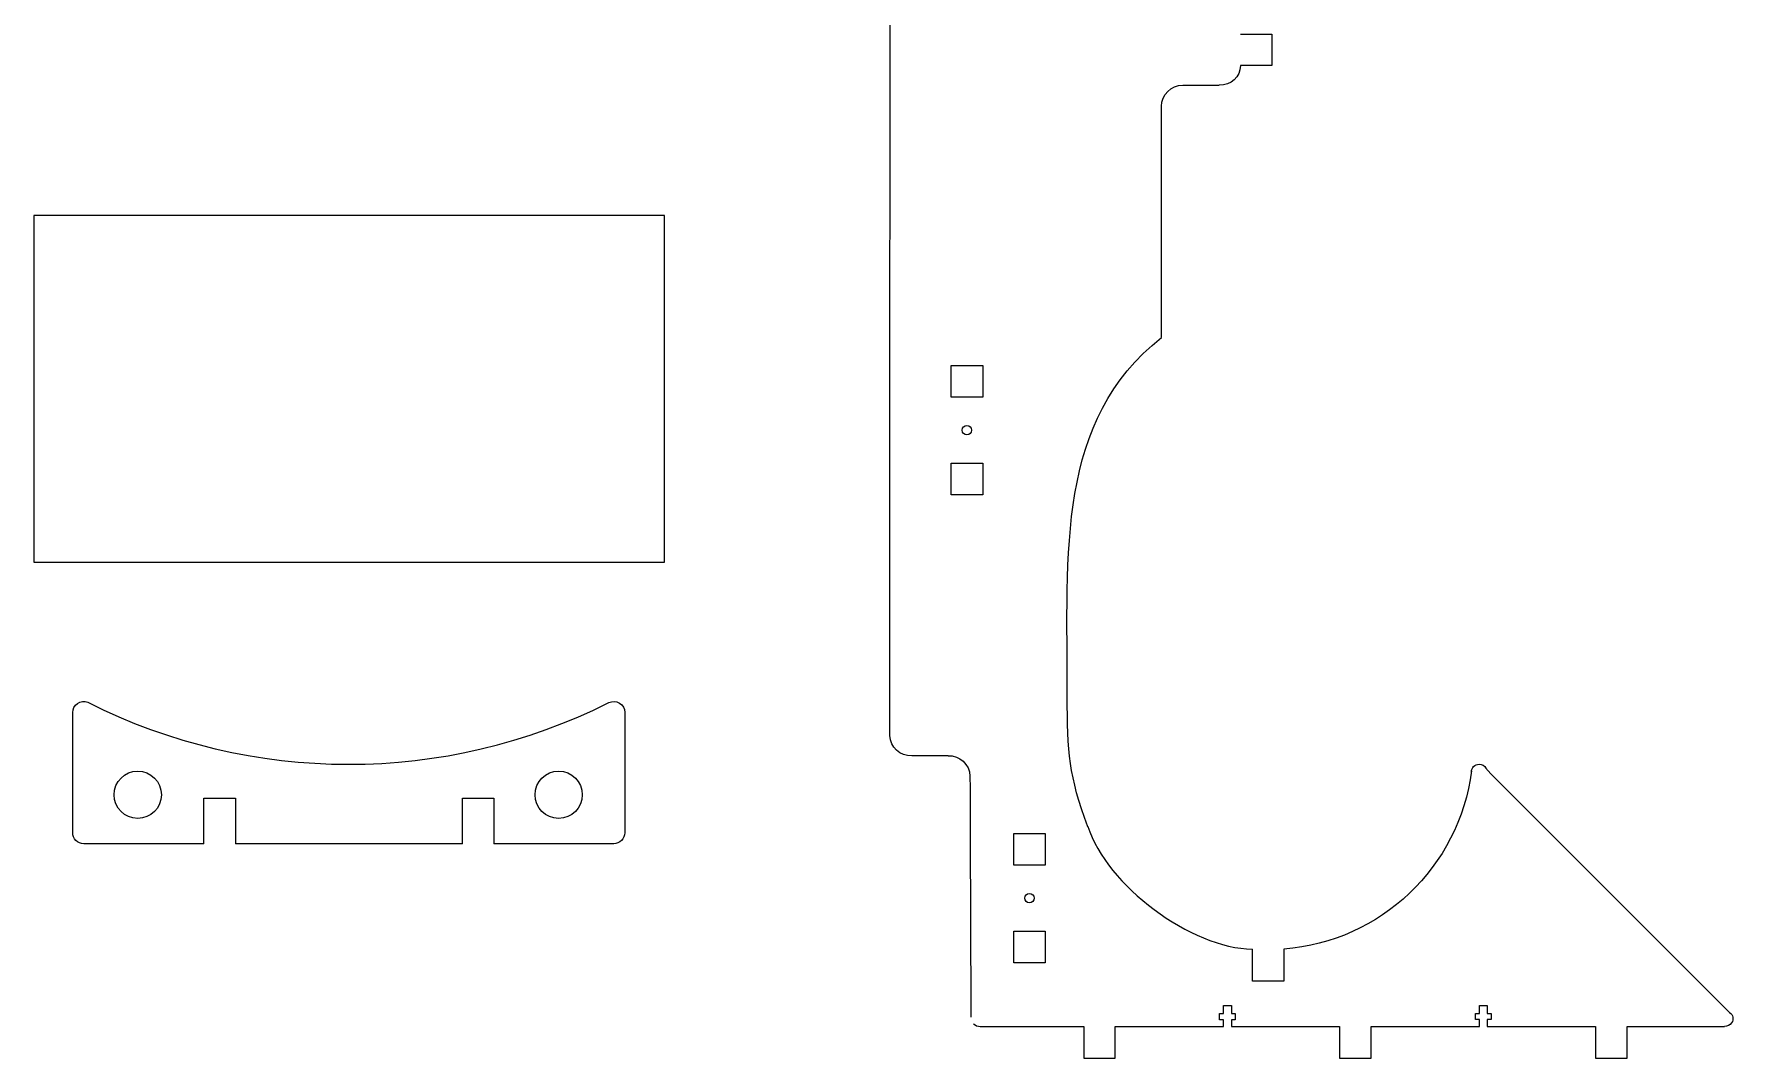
# Model space of a CAD drawing. Header units: millimetres. Extents: x -705 to 1599, y 243 to 1786.
# Drawn here: x -705 to -165, y 245 to 570 of the extents above; entities that cross this region are included whole.
import ezdxf

# ---------------------------------------------------------------- set-up
doc = ezdxf.new("R2010")
doc.units = ezdxf.units.MM
doc.header["$MEASUREMENT"] = 0
doc.layers.add('Camada 1', color=7, linetype='Continuous')

msp = doc.modelspace()

# ---------------------------------------------------------------- linework, layer by layer
at = {"layer": 'Camada 1', "color": 250, "lineweight": 20}
msp.add_lwpolyline([(-704.6402, 402.3178), (-504.6402, 402.3178), (-504.6402, 512.3178), (-704.6402, 512.3178), (-704.6402, 402.3178)], close=True, dxfattribs=at)
for centre in [(-671.7335, 328.5539), (-538.22, 328.5539)]:
    msp.add_ellipse(centre, major_axis=(0, 7.5), ratio=1, dxfattribs=at)
for points in [[(-433.1605, 347.3254), (-433.1605, 347.3254), (-433.0739, 671.4856), (-433.0945, 662.8934)], [(-321.9806, 559.8664), (-321.9806, 556.1645), (-324.989, 553.657), (-328.6909, 553.657)], [(-346.9789, 546.9365), (-346.9789, 550.6384), (-343.978, 553.6393), (-340.2761, 553.6393)], [(-340.2761, 553.6393), (-340.2761, 553.6393), (-328.6909, 553.657), (-328.6909, 553.657)], [(-346.9789, 473.6393), (-346.9789, 473.6393), (-346.9789, 546.9365), (-346.9789, 546.9365)], [(-426.2014, 340.889), (-429.9005, 340.7447), (-433.0162, 343.6263), (-433.1605, 347.3254)], [(-414.7061, 340.9453), (-414.7061, 340.9453), (-426.2014, 340.889), (-426.2014, 340.889)], [(-414.7061, 340.9453), (-411.007, 341.0896), (-407.8913, 338.208), (-407.747, 334.5089)], [(-407.747, 334.5089), (-407.6146, 293.319), (-407.4945, 266.9637), (-407.4945, 258.0608)], [(-242.5121, 335.2257), (-242.5121, 335.2257), (-244.2067, 337.1105), (-244.2067, 337.1105)], [(-166.7838, 259.5245), (-166.7838, 259.5245), (-242.5121, 335.2257), (-242.5121, 335.2257)], [(-370.3755, 318.5254), (-364.4804, 299.838), (-337.5059, 279.7651), (-318.1512, 279.6134)]]:
    msp.add_open_spline(points, degree=3, dxfattribs=at)
for points, knots in [([(-321.9806, 569.8664), (-321.9806, 569.8664), (-311.9806, 569.8664), (-311.9806, 569.8664), (-311.9806, 569.8664), (-311.9806, 569.8664), (-311.9806, 559.8664), (-311.9806, 559.8664), (-311.9806, 559.8664), (-311.9806, 559.8664), (-321.9806, 559.8664), (-321.9806, 559.8664)], [0, 0, 0, 0, 0.25, 0.25, 0.25, 0.25, 0.5, 0.5, 0.5, 0.5, 1, 1, 1, 1]), ([(-370.3177, 318.3441), (-376.4112, 334.6744), (-376.8804, 341.8425), (-376.8804, 360.073), (-376.8804, 360.073), (-376.8804, 405.9924), (-380.4066, 447.2141), (-346.9789, 473.6393)], [0, 0, 0, 0, 0.33333333, 0.33333333, 0.33333333, 0.33333333, 1, 1, 1, 1]), ([(-413.7198, 454.7103), (-413.7198, 454.7103), (-403.7198, 454.7103), (-403.7198, 454.7103), (-403.7198, 454.7103), (-403.7198, 454.7103), (-403.7198, 464.7103), (-403.7198, 464.7103), (-403.7198, 464.7103), (-403.7198, 464.7103), (-413.7198, 464.7103), (-413.7198, 464.7103), (-413.7198, 464.7103), (-413.7198, 464.7103), (-413.7198, 454.7103), (-413.7198, 454.7103)], [0, 0, 0, 0, 0.2, 0.2, 0.2, 0.2, 0.4, 0.4, 0.4, 0.4, 0.6, 0.6, 0.6, 0.6, 1, 1, 1, 1]), ([(-408.7198, 442.7103), (-407.8914, 442.7103), (-407.2198, 443.3819), (-407.2198, 444.2103), (-407.2198, 444.2103), (-407.2198, 445.0388), (-407.8914, 445.7103), (-408.7198, 445.7103), (-408.7198, 445.7103), (-409.5482, 445.7103), (-410.2198, 445.0388), (-410.2198, 444.2103), (-410.2198, 444.2103), (-410.2198, 443.3819), (-409.5482, 442.7103), (-408.7198, 442.7103)], [0, 0, 0, 0, 0.2, 0.2, 0.2, 0.2, 0.4, 0.4, 0.4, 0.4, 0.6, 0.6, 0.6, 0.6, 1, 1, 1, 1]), ([(-413.7198, 423.7145), (-413.7198, 423.7145), (-403.7198, 423.7145), (-403.7198, 423.7145), (-403.7198, 423.7145), (-403.7198, 423.7145), (-403.7198, 433.7145), (-403.7198, 433.7145), (-403.7198, 433.7145), (-403.7198, 433.7145), (-413.7198, 433.7145), (-413.7198, 433.7145), (-413.7198, 433.7145), (-413.7198, 433.7145), (-413.7198, 423.7145), (-413.7198, 423.7145)], [0, 0, 0, 0, 0.2, 0.2, 0.2, 0.2, 0.4, 0.4, 0.4, 0.4, 0.6, 0.6, 0.6, 0.6, 1, 1, 1, 1]), ([(-248.6726, 336.1864), (-252.5575, 305.5729), (-277.4564, 281.9788), (-308.1545, 279.6158), (-308.1545, 279.6158), (-308.1545, 279.6158), (-308.1545, 269.4764), (-308.1545, 269.4764), (-308.1545, 269.4764), (-308.1545, 269.4764), (-318.1545, 269.4764), (-318.1545, 269.4764), (-318.1545, 269.4764), (-318.1545, 269.4764), (-318.1512, 279.6134), (-318.1512, 279.6134)], [0, 0, 0, 0, 0.2, 0.2, 0.2, 0.2, 0.4, 0.4, 0.4, 0.4, 0.6, 0.6, 0.6, 0.6, 1, 1, 1, 1]), ([(-248.6867, 335.8532), (-248.6867, 337.1775), (-247.6132, 338.251), (-246.2889, 338.251), (-246.2889, 338.251), (-245.3821, 338.251), (-244.5154, 337.7432), (-244.1079, 337.0007)], [0, 0, 0, 0, 0.33333333, 0.33333333, 0.33333333, 0.33333333, 1, 1, 1, 1]), ([(-393.8752, 306.28), (-393.8752, 306.28), (-383.8752, 306.28), (-383.8752, 306.28), (-383.8752, 306.28), (-383.8752, 306.28), (-383.8752, 316.28), (-383.8752, 316.28), (-383.8752, 316.28), (-383.8752, 316.28), (-393.8752, 316.28), (-393.8752, 316.28), (-393.8752, 316.28), (-393.8752, 316.28), (-393.8752, 306.28), (-393.8752, 306.28)], [0, 0, 0, 0, 0.2, 0.2, 0.2, 0.2, 0.4, 0.4, 0.4, 0.4, 0.6, 0.6, 0.6, 0.6, 1, 1, 1, 1]), ([(-388.8752, 294.28), (-388.0468, 294.28), (-387.3752, 294.9516), (-387.3752, 295.78), (-387.3752, 295.78), (-387.3752, 296.6085), (-388.0468, 297.28), (-388.8752, 297.28), (-388.8752, 297.28), (-389.7036, 297.28), (-390.3752, 296.6085), (-390.3752, 295.78), (-390.3752, 295.78), (-390.3752, 294.9516), (-389.7036, 294.28), (-388.8752, 294.28)], [0, 0, 0, 0, 0.2, 0.2, 0.2, 0.2, 0.4, 0.4, 0.4, 0.4, 0.6, 0.6, 0.6, 0.6, 1, 1, 1, 1]), ([(-393.8752, 275.2842), (-393.8752, 275.2842), (-383.8752, 275.2842), (-383.8752, 275.2842), (-383.8752, 275.2842), (-383.8752, 275.2842), (-383.8752, 285.2842), (-383.8752, 285.2842), (-383.8752, 285.2842), (-383.8752, 285.2842), (-393.8752, 285.2842), (-393.8752, 285.2842), (-393.8752, 285.2842), (-393.8752, 285.2842), (-393.8752, 275.2842), (-393.8752, 275.2842)], [0, 0, 0, 0, 0.2, 0.2, 0.2, 0.2, 0.4, 0.4, 0.4, 0.4, 0.6, 0.6, 0.6, 0.6, 1, 1, 1, 1]), ([(-327.341, 255.0608), (-327.341, 255.0608), (-327.341, 257.2108), (-327.341, 257.2108), (-327.341, 257.2108), (-327.341, 257.2108), (-328.566, 257.2108), (-328.566, 257.2108), (-328.566, 257.2108), (-328.566, 257.2108), (-328.566, 259.2108), (-328.566, 259.2108), (-328.566, 259.2108), (-328.566, 259.2108), (-327.341, 259.2108), (-327.341, 259.2108), (-327.341, 259.2108), (-327.341, 259.2108), (-327.341, 261.6929), (-327.341, 261.6929), (-327.341, 261.6929), (-327.341, 261.6929), (-324.841, 261.6929), (-324.841, 261.6929), (-324.841, 261.6929), (-324.841, 261.6929), (-324.841, 259.2108), (-324.841, 259.2108), (-324.841, 259.2108), (-324.841, 259.2108), (-323.616, 259.2108), (-323.616, 259.2108), (-323.616, 259.2108), (-323.616, 259.2108), (-323.616, 257.2108), (-323.616, 257.2108), (-323.616, 257.2108), (-323.616, 257.2108), (-324.841, 257.2108), (-324.841, 257.2108), (-324.841, 257.2108), (-324.841, 257.2108), (-324.841, 255.0608), (-324.841, 255.0608)], [0, 0, 0, 0, 0.08333333, 0.08333333, 0.08333333, 0.08333333, 0.16666667, 0.16666667, 0.16666667, 0.16666667, 0.25, 0.25, 0.25, 0.25, 0.33333333, 0.33333333, 0.33333333, 0.33333333, 0.41666667, 0.41666667, 0.41666667, 0.41666667, 0.5, 0.5, 0.5, 0.5, 0.58333333, 0.58333333, 0.58333333, 0.58333333, 0.66666667, 0.66666667, 0.66666667, 0.66666667, 0.75, 0.75, 0.75, 0.75, 0.83333333, 0.83333333, 0.83333333, 0.83333333, 1, 1, 1, 1]), ([(-246.1543, 255.0794), (-246.1543, 255.0794), (-246.1543, 257.2294), (-246.1543, 257.2294), (-246.1543, 257.2294), (-246.1543, 257.2294), (-247.3793, 257.2294), (-247.3793, 257.2294), (-247.3793, 257.2294), (-247.3793, 257.2294), (-247.3793, 259.2294), (-247.3793, 259.2294), (-247.3793, 259.2294), (-247.3793, 259.2294), (-246.1543, 259.2294), (-246.1543, 259.2294), (-246.1543, 259.2294), (-246.1543, 259.2294), (-246.1543, 261.7115), (-246.1543, 261.7115), (-246.1543, 261.7115), (-246.1543, 261.7115), (-243.6543, 261.7115), (-243.6543, 261.7115), (-243.6543, 261.7115), (-243.6543, 261.7115), (-243.6543, 259.2294), (-243.6543, 259.2294), (-243.6543, 259.2294), (-243.6543, 259.2294), (-242.4293, 259.2294), (-242.4293, 259.2294), (-242.4293, 259.2294), (-242.4293, 259.2294), (-242.4293, 257.2294), (-242.4293, 257.2294), (-242.4293, 257.2294), (-242.4293, 257.2294), (-243.6543, 257.2294), (-243.6543, 257.2294), (-243.6543, 257.2294), (-243.6543, 257.2294), (-243.6543, 255.0794), (-243.6543, 255.0794)], [0, 0, 0, 0, 0.08333333, 0.08333333, 0.08333333, 0.08333333, 0.16666667, 0.16666667, 0.16666667, 0.16666667, 0.25, 0.25, 0.25, 0.25, 0.33333333, 0.33333333, 0.33333333, 0.33333333, 0.41666667, 0.41666667, 0.41666667, 0.41666667, 0.5, 0.5, 0.5, 0.5, 0.58333333, 0.58333333, 0.58333333, 0.58333333, 0.66666667, 0.66666667, 0.66666667, 0.66666667, 0.75, 0.75, 0.75, 0.75, 0.83333333, 0.83333333, 0.83333333, 0.83333333, 1, 1, 1, 1]), ([(-166.7838, 259.5245), (-165.6893, 258.779), (-165.4063, 257.2874), (-166.1518, 256.1929), (-166.1518, 256.1929), (-166.6623, 255.4434), (-167.5699, 255.013), (-168.413, 255.0941)], [0, 0, 0, 0, 0.33333333, 0.33333333, 0.33333333, 0.33333333, 1, 1, 1, 1]), ([(-406.615, 255.9376), (-406.0524, 255.3757), (-405.2896, 255.0603), (-404.4945, 255.0608), (-404.4945, 255.0608), (-404.4945, 255.0608), (-371.6865, 255.0608), (-371.6865, 255.0608), (-371.6865, 255.0608), (-371.6865, 255.0608), (-371.6865, 245.0608), (-371.6865, 245.0608), (-371.6865, 245.0608), (-371.6865, 245.0608), (-361.6865, 245.0608), (-361.6865, 245.0608), (-361.6865, 245.0608), (-361.6865, 245.0608), (-361.6865, 255.0608), (-361.6865, 255.0608), (-361.6865, 255.0608), (-361.6865, 255.0608), (-327.341, 255.0608), (-327.341, 255.0608)], [0, 0, 0, 0, 0.14285714, 0.14285714, 0.14285714, 0.14285714, 0.28571429, 0.28571429, 0.28571429, 0.28571429, 0.42857143, 0.42857143, 0.42857143, 0.42857143, 0.57142857, 0.57142857, 0.57142857, 0.57142857, 0.71428571, 0.71428571, 0.71428571, 0.71428571, 1, 1, 1, 1]), ([(-324.841, 255.0608), (-324.841, 255.0608), (-290.4988, 255.0608), (-290.4988, 255.0608), (-290.4988, 255.0608), (-290.4988, 255.0608), (-290.4988, 245.0608), (-290.4988, 245.0608), (-290.4988, 245.0608), (-290.4988, 245.0608), (-280.4988, 245.0608), (-280.4988, 245.0608), (-280.4988, 245.0608), (-280.4988, 245.0608), (-280.4988, 255.0608), (-280.4988, 255.0608), (-280.4988, 255.0608), (-280.4988, 255.0608), (-246.1543, 255.0794), (-246.1543, 255.0794)], [0, 0, 0, 0, 0.16666667, 0.16666667, 0.16666667, 0.16666667, 0.33333333, 0.33333333, 0.33333333, 0.33333333, 0.5, 0.5, 0.5, 0.5, 0.66666667, 0.66666667, 0.66666667, 0.66666667, 1, 1, 1, 1]), ([(-243.6543, 255.0794), (-243.6543, 255.0794), (-209.3111, 255.0608), (-209.3111, 255.0608), (-209.3111, 255.0608), (-209.3111, 255.0608), (-209.3111, 245.0608), (-209.3111, 245.0608), (-209.3111, 245.0608), (-209.3111, 245.0608), (-199.3111, 245.0608), (-199.3111, 245.0608), (-199.3111, 245.0608), (-199.3111, 245.0608), (-199.3111, 255.0608), (-199.3111, 255.0608), (-199.3111, 255.0608), (-199.3111, 255.0608), (-168.4193, 255.0794), (-168.4193, 255.0794)], [0, 0, 0, 0, 0.16666667, 0.16666667, 0.16666667, 0.16666667, 0.33333333, 0.33333333, 0.33333333, 0.33333333, 0.5, 0.5, 0.5, 0.5, 0.66666667, 0.66666667, 0.66666667, 0.66666667, 1, 1, 1, 1])]:
    msp.add_open_spline(points, degree=3, knots=knots, dxfattribs=at)
at = {"layer": 'Camada 1', "color": 240, "lineweight": 9}
for points, knots in [([(-650.7605, 313.0157), (-650.7605, 313.0157), (-688.871, 313.0157), (-688.871, 313.0157), (-688.871, 313.0157), (-689.7986, 313.0151), (-690.6885, 313.3831), (-691.3449, 314.0386), (-691.3449, 314.0386), (-692.0013, 314.6942), (-692.3704, 315.588), (-692.371, 316.5157), (-692.371, 316.5157), (-692.371, 316.5157), (-692.371, 354.6318), (-692.371, 354.6318), (-692.371, 354.6318), (-692.3726, 355.7926), (-691.798, 356.8785), (-690.8374, 357.5302), (-690.8374, 357.5302), (-689.8768, 358.182), (-688.6464, 358.3109), (-687.5683, 357.8803), (-687.5683, 357.8803), (-635.5815, 331.7039), (-574.3246, 331.6547), (-522.3183, 357.7926), (-522.3183, 357.7926), (-521.2353, 358.3389), (-519.9466, 358.2849), (-518.9131, 357.6499), (-518.9131, 357.6499), (-517.8796, 357.015), (-517.2491, 355.878), (-517.247, 354.6651), (-517.247, 354.6651), (-517.247, 354.6651), (-517.247, 316.5157), (-517.247, 316.5157), (-517.247, 316.5157), (-517.2464, 315.588), (-517.6144, 314.6981), (-518.2699, 314.0418), (-518.2699, 314.0418), (-518.9255, 313.3854), (-519.8194, 313.0163), (-520.747, 313.0157), (-520.747, 313.0157), (-520.747, 313.0157), (-558.747, 313.0157), (-558.747, 313.0157)], [0, 0, 0, 0, 0.07142857, 0.07142857, 0.07142857, 0.07142857, 0.14285714, 0.14285714, 0.14285714, 0.14285714, 0.21428571, 0.21428571, 0.21428571, 0.21428571, 0.28571429, 0.28571429, 0.28571429, 0.28571429, 0.35714286, 0.35714286, 0.35714286, 0.35714286, 0.42857143, 0.42857143, 0.42857143, 0.42857143, 0.5, 0.5, 0.5, 0.5, 0.57142857, 0.57142857, 0.57142857, 0.57142857, 0.64285714, 0.64285714, 0.64285714, 0.64285714, 0.71428571, 0.71428571, 0.71428571, 0.71428571, 0.78571429, 0.78571429, 0.78571429, 0.78571429, 0.85714286, 0.85714286, 0.85714286, 0.85714286, 1, 1, 1, 1]), ([(-650.747, 313.0157), (-650.747, 313.0157), (-650.747, 327.4313), (-650.747, 327.4313), (-650.747, 327.4313), (-650.747, 327.4313), (-640.747, 327.4313), (-640.747, 327.4313), (-640.747, 327.4313), (-640.747, 327.4313), (-640.747, 313.0157), (-640.747, 313.0157)], [0, 0, 0, 0, 0.25, 0.25, 0.25, 0.25, 0.5, 0.5, 0.5, 0.5, 1, 1, 1, 1]), ([(-568.747, 313.0157), (-568.747, 313.0157), (-568.747, 327.4313), (-568.747, 327.4313), (-568.747, 327.4313), (-568.747, 327.4313), (-558.747, 327.4313), (-558.747, 327.4313), (-558.747, 327.4313), (-558.747, 327.4313), (-558.747, 313.0157), (-558.747, 313.0157)], [0, 0, 0, 0, 0.25, 0.25, 0.25, 0.25, 0.5, 0.5, 0.5, 0.5, 1, 1, 1, 1])]:
    msp.add_open_spline(points, degree=3, knots=knots, dxfattribs=at)
msp.add_open_spline([(-568.747, 313.0157), (-568.747, 313.0157), (-640.747, 313.0157), (-640.747, 313.0157)], degree=3, dxfattribs=at)

doc.saveas('drawing.dxf')
